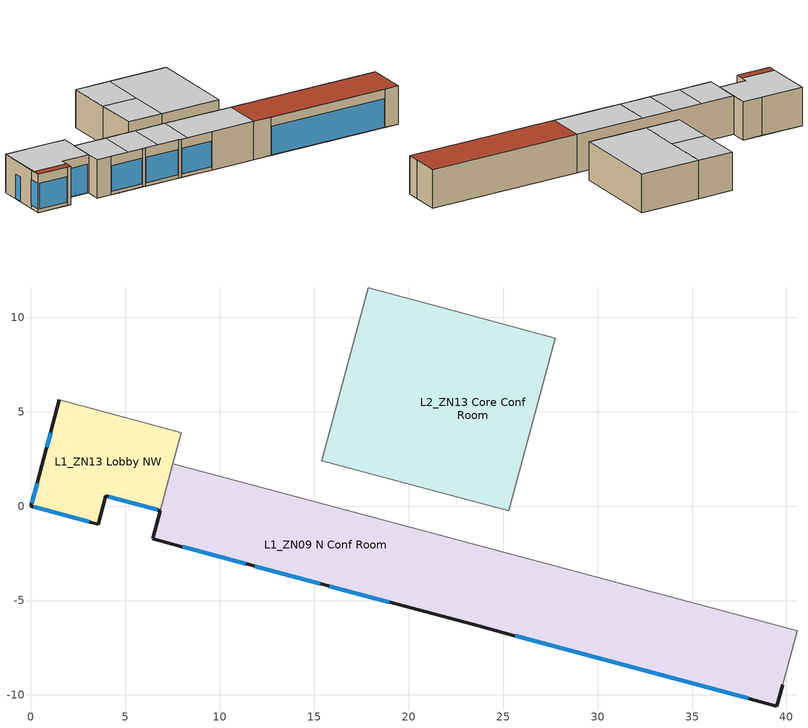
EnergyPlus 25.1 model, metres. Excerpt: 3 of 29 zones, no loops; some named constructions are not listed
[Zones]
L1_ZN09 N Conf Room
 floor ground (RCA_Conference Room 1_1_0 SlabOnOrBelowGradeF073): 7.52,2.25 24.74,-2.36 23.67,-6.34 6.45,-1.73 z0
 floor ground (RCA_Conference Room 5_1_413 SlabOnOrBelowGradeF073): 24.74,-2.36 40.56,-6.6 39.5,-10.58 23.67,-6.34 z0
 wall outside (MetalFrameWallU055): 6.85,-0.23 6.45,-1.73 7.99,-2.14 11.41,-3.06 11.79,-3.16 15.36,-4.11 15.74,-4.22 19.01,-5.09 23.67,-6.34 25.58,-6.85 38.03,-10.19 39.5,-10.58 39.8,-9.45 z0:3.99
 wall to L1_ZN13 Lobby NW (MetalFrameWallInterior): 7.52,2.25 6.85,-0.23 z0:3.99
 wall to L1_ZN08 NE Corridor (MetalFrameWallInterior): 24.74,-2.36 7.52,2.25 / 39.8,-9.45 40.56,-6.6 z0:3.99
 wall to L1_ZN05_Core Corridor (MetalFrameWallInterior): 40.56,-6.6 24.74,-2.36 z0:3.99
 window (Base_AllCZ_FixedWindowU34): 8.04,-2.15 11.36,-3.04 / 15.79,-4.23 18.96,-5.08 / 11.84,-3.17 15.31,-4.1 z0.36:3; 25.63,-6.87 37.98,-10.18 z0.05:3
 ceiling to L2_ZN07 North Conf (TypicalFloorInterior Reversed): 16.42,-4.4 17.48,-0.42 14.22,0.46 13.15,-3.52 z3.99; 23.67,-6.34 24.74,-2.36 17.48,-0.42 16.42,-4.4 z3.99; 9.9,-2.65 10.96,1.33 7.52,2.25 6.45,-1.73 z3.99; 13.15,-3.52 14.22,0.46 10.96,1.33 9.9,-2.65 z3.99
 roof outside (FlatNonresWoodFramingAndOtherRoofU028): 39.5,-10.58 40.56,-6.6 24.74,-2.36 23.67,-6.34 z3.99
L1_ZN13 Lobby NW
 floor ground (RCA_Lobby 1_1_328 SlabOnOrBelowGradeF073): 1.51,5.62 7.96,3.89 6.85,-0.23 3.97,0.54 3.57,-0.96 0,0 z0
 wall outside (MetalFrameWallU055): 1.51,5.62 0.33,1.25 0,0 3.15,-0.84 3.57,-0.96 3.97,0.54 6.85,-0.23 z0:3.99
 wall to L1_ZN08 NE Corridor (MetalFrameWallInterior): 7.52,2.25 7.96,3.89 z0:3.99
 wall to L1_ZN03_South Open Office (MetalFrameWallInterior): 5.92,4.44 1.51,5.62 z0:3.99
 wall to L1_ZN02 Core_Open Office (MetalFrameWallInterior): 7.96,3.89 5.92,4.44 z0:3.99
 window (Base_AllCZ_FixedWindowU34): 0.15,-0.04 3.1,-0.83 / 0.32,1.2 0.04,0.15 z0.36:3; 1.04,3.89 0.83,3.11 z0.05:2.57; 4.11,0.5 6.71,-0.2 z0.05:3
 ceiling to L2_ZN06 Corner Conf (TypicalFloorInterior Reversed): 6.85,-0.23 7.96,3.89 1.51,5.62 0.21,0.77 3.77,-0.19 3.97,0.54 z3.99
 roof outside (FlatNonresWoodFramingAndOtherRoofU028): 3.57,-0.96 3.77,-0.19 0.21,0.77 0,0 z3.99
L2_ZN13 Core Conf Room
 floor ground (RCA_Conference Room 6_1_456 SlabOnOrBelowGradeF073): 21.5,10.57 27.75,8.89 25.3,-0.26 19.05,1.42 z0
 floor ground (RCA_Conference Room 6_1_462 SlabOnOrBelowGradeF073): 16.59,6.85 20.24,5.87 19.05,1.42 15.39,2.4 z0
 floor ground (RCA_Store 7_1_467 SlabOnOrBelowGradeF073): 17.85,11.55 21.5,10.57 20.24,5.87 16.59,6.85 z0
 wall to L1_ZN08 NE Corridor (MetalFrameWallInterior): 27.75,8.89 21.5,10.57 17.85,11.55 16.59,6.85 15.39,2.4 19.05,1.42 25.3,-0.26 z0:3.99
 wall to L1_ZN14_Core Open Office (MetalFrameWallInterior): 25.3,-0.26 27.75,8.89 z0:3.99
 ceiling to L2_ZN01_Core Conf Room (TypicalFloorInterior Reversed): 25.3,-0.26 27.75,8.89 21.5,10.57 19.05,1.42 z3.99; 19.05,1.42 20.24,5.87 16.59,6.85 15.39,2.4 z3.99; 20.24,5.87 21.5,10.57 17.85,11.55 16.59,6.85 z3.99
[Schedule:Day:Interval]
WaterMainCZ09Apr: No, 01:00, 14.8333, 02:00, 14.8333, 03:00, 14.8333, 04:00, 14.8333, 05:00, 14.8333, 06:00, 14.8333, 07:00, 14.8333, 08:00, 14.8333, 09:00, 14.8333, 10:00, 14.8333, 11:00, 14.8333, 12:00, 14.8333, 13:00, 14.8333, 14:00, 14.8333, 15:00, 14.8333, 16:00, 14.8333, 17:00, 14.8333, 18:00, 14.8333, 19:00, 14.8333, 20:00, 14.8333, 21:00, 14.8333, 22:00, 14.8333, 23:00, 14.8333, 24:00, 14.8333
WaterMainCZ09Aug: No, 01:00, 17.7222, 02:00, 17.7222, 03:00, 17.7222, 04:00, 17.7222, 05:00, 17.7222, 06:00, 17.7222, 07:00, 17.7222, 08:00, 17.7222, 09:00, 17.7222, 10:00, 17.7222, 11:00, 17.7222, 12:00, 17.7222, 13:00, 17.7222, 14:00, 17.7222, 15:00, 17.7222, 16:00, 17.7222, 17:00, 17.7222, 18:00, 17.7222, 19:00, 17.7222, 20:00, 17.7222, 21:00, 17.7222, 22:00, 17.7222, 23:00, 17.7222, 24:00, 17.7222
WaterMainCZ09Dec: No, 01:00, 14.6111, 02:00, 14.6111, 03:00, 14.6111, 04:00, 14.6111, 05:00, 14.6111, 06:00, 14.6111, 07:00, 14.6111, 08:00, 14.6111, 09:00, 14.6111, 10:00, 14.6111, 11:00, 14.6111, 12:00, 14.6111, 13:00, 14.6111, 14:00, 14.6111, 15:00, 14.6111, 16:00, 14.6111, 17:00, 14.6111, 18:00, 14.6111, 19:00, 14.6111, 20:00, 14.6111, 21:00, 14.6111, 22:00, 14.6111, 23:00, 14.6111, 24:00, 14.6111
WaterMainCZ09Feb: No, 01:00, 14.2222, 02:00, 14.2222, 03:00, 14.2222, 04:00, 14.2222, 05:00, 14.2222, 06:00, 14.2222, 07:00, 14.2222, 08:00, 14.2222, 09:00, 14.2222, 10:00, 14.2222, 11:00, 14.2222, 12:00, 14.2222, 13:00, 14.2222, 14:00, 14.2222, 15:00, 14.2222, 16:00, 14.2222, 17:00, 14.2222, 18:00, 14.2222, 19:00, 14.2222, 20:00, 14.2222, 21:00, 14.2222, 22:00, 14.2222, 23:00, 14.2222, 24:00, 14.2222
WaterMainCZ09Jan: No, 01:00, 14.2778, 02:00, 14.2778, 03:00, 14.2778, 04:00, 14.2778, 05:00, 14.2778, 06:00, 14.2778, 07:00, 14.2778, 08:00, 14.2778, 09:00, 14.2778, 10:00, 14.2778, 11:00, 14.2778, 12:00, 14.2778, 13:00, 14.2778, 14:00, 14.2778, 15:00, 14.2778, 16:00, 14.2778, 17:00, 14.2778, 18:00, 14.2778, 19:00, 14.2778, 20:00, 14.2778, 21:00, 14.2778, 22:00, 14.2778, 23:00, 14.2778, 24:00, 14.2778
WaterMainCZ09Jul: No, 01:00, 16.8889, 02:00, 16.8889, 03:00, 16.8889, 04:00, 16.8889, 05:00, 16.8889, 06:00, 16.8889, 07:00, 16.8889, 08:00, 16.8889, 09:00, 16.8889, 10:00, 16.8889, 11:00, 16.8889, 12:00, 16.8889, 13:00, 16.8889, 14:00, 16.8889, 15:00, 16.8889, 16:00, 16.8889, 17:00, 16.8889, 18:00, 16.8889, 19:00, 16.8889, 20:00, 16.8889, 21:00, 16.8889, 22:00, 16.8889, 23:00, 16.8889, 24:00, 16.8889
WaterMainCZ09Jun: No, 01:00, 16.2222, 02:00, 16.2222, 03:00, 16.2222, 04:00, 16.2222, 05:00, 16.2222, 06:00, 16.2222, 07:00, 16.2222, 08:00, 16.2222, 09:00, 16.2222, 10:00, 16.2222, 11:00, 16.2222, 12:00, 16.2222, 13:00, 16.2222, 14:00, 16.2222, 15:00, 16.2222, 16:00, 16.2222, 17:00, 16.2222, 18:00, 16.2222, 19:00, 16.2222, 20:00, 16.2222, 21:00, 16.2222, 22:00, 16.2222, 23:00, 16.2222, 24:00, 16.2222
WaterMainCZ09Mar: No, 01:00, 14.4444, 02:00, 14.4444, 03:00, 14.4444, 04:00, 14.4444, 05:00, 14.4444, 06:00, 14.4444, 07:00, 14.4444, 08:00, 14.4444, 09:00, 14.4444, 10:00, 14.4444, 11:00, 14.4444, 12:00, 14.4444, 13:00, 14.4444, 14:00, 14.4444, 15:00, 14.4444, 16:00, 14.4444, 17:00, 14.4444, 18:00, 14.4444, 19:00, 14.4444, 20:00, 14.4444, 21:00, 14.4444, 22:00, 14.4444, 23:00, 14.4444, 24:00, 14.4444
WaterMainCZ09May: No, 01:00, 14.9444, 02:00, 14.9444, 03:00, 14.9444, 04:00, 14.9444, 05:00, 14.9444, 06:00, 14.9444, 07:00, 14.9444, 08:00, 14.9444, 09:00, 14.9444, 10:00, 14.9444, 11:00, 14.9444, 12:00, 14.9444, 13:00, 14.9444, 14:00, 14.9444, 15:00, 14.9444, 16:00, 14.9444, 17:00, 14.9444, 18:00, 14.9444, 19:00, 14.9444, 20:00, 14.9444, 21:00, 14.9444, 22:00, 14.9444, 23:00, 14.9444, 24:00, 14.9444
WaterMainCZ09Nov: No, 01:00, 16.2778, 02:00, 16.2778, 03:00, 16.2778, 04:00, 16.2778, 05:00, 16.2778, 06:00, 16.2778, 07:00, 16.2778, 08:00, 16.2778, 09:00, 16.2778, 10:00, 16.2778, 11:00, 16.2778, 12:00, 16.2778, 13:00, 16.2778, 14:00, 16.2778, 15:00, 16.2778, 16:00, 16.2778, 17:00, 16.2778, 18:00, 16.2778, 19:00, 16.2778, 20:00, 16.2778, 21:00, 16.2778, 22:00, 16.2778, 23:00, 16.2778, 24:00, 16.2778
WaterMainCZ09Oct: No, 01:00, 18, 02:00, 18, 03:00, 18, 04:00, 18, 05:00, 18, 06:00, 18, 07:00, 18, 08:00, 18, 09:00, 18, 10:00, 18, 11:00, 18, 12:00, 18, 13:00, 18, 14:00, 18, 15:00, 18, 16:00, 18, 17:00, 18, 18:00, 18, 19:00, 18, 20:00, 18, 21:00, 18, 22:00, 18, 23:00, 18, 24:00, 18
WaterMainCZ09Sep: No, 01:00, 18.0556, 02:00, 18.0556, 03:00, 18.0556, 04:00, 18.0556, 05:00, 18.0556, 06:00, 18.0556, 07:00, 18.0556, 08:00, 18.0556, 09:00, 18.0556, 10:00, 18.0556, 11:00, 18.0556, 12:00, 18.0556, 13:00, 18.0556, 14:00, 18.0556, 15:00, 18.0556, 16:00, 18.0556, 17:00, 18.0556, 18:00, 18.0556, 19:00, 18.0556, 20:00, 18.0556, 21:00, 18.0556, 22:00, 18.0556, 23:00, 18.0556, 24:00, 18.0556
